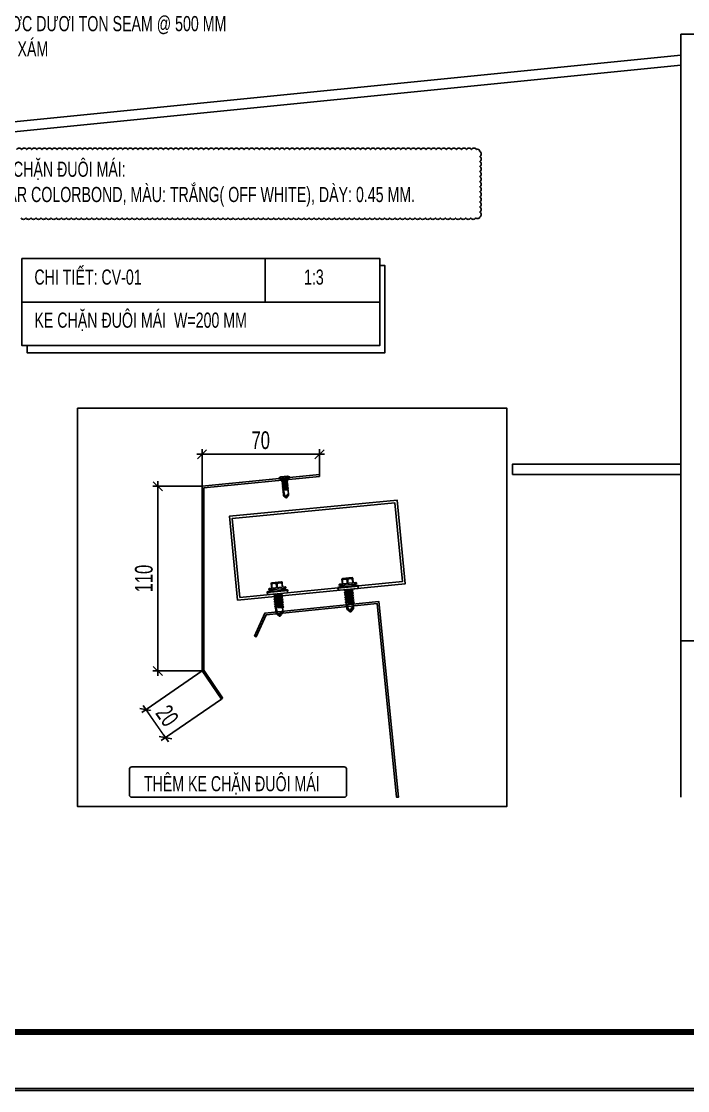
# Model space of a CAD drawing. Header units: inches. Extents: x 340055 to 349452, y -34649 to -30845.
# Drawn here: x 343806.4 to 343938.2, y -32778.4 to -32566.8 of the extents above; entities that cross this region are included whole.
import ezdxf

# ---------------------------------------------------------------- set-up
doc = ezdxf.new("R2010")
doc.units = ezdxf.units.IN
doc.header["$MEASUREMENT"] = 0
doc.linetypes.add('DASHED2', pattern=[9.525, 6.35, -3.175])
for name, color, linetype in [('2', 2, 'Continuous'), ('3', 3, 'Continuous'), ('6', 6, 'Continuous'), ('NET IN', 3, 'Continuous'), ('STRUCTURE', 1, 'Continuous')]:
    doc.layers.add(name, color=color, linetype=linetype)
doc.layers.add('TL-TIILE BLOCK A2$0$TL-TITLE BLOCK 1', color=7, linetype='Continuous', lineweight=50)
doc.styles.add('ST1H', font='vnshxh.shx', dxfattribs={"width": 0.7})
doc.dimstyles.new('3', dxfattribs={"dimtxt": 3.5, "dimasz": 1.8, "dimexe": 1, "dimexo": 0, "dimgap": 1, "dimtad": 1, "dimdec": 0, "dimlfac": 3, "dimzin": 0, "dimdsep": 46, "dimtxsty": 'ST1H', "dimblk": 'OBLIQUE', "dimcen": 1, "dimdle": 1, "dimclrd": 8, "dimclre": 8, "dimclrt": 3, "dimadec": 0, "dimazin": 0, "dimtfac": 1, "dimtdec": 0, "dimtix": 1, "dimtofl": 0, "dimtmove": 1, "dimatfit": 3, "dimfxl": 0, "dimtolj": 1, "dimtzin": 0, "dimlwd": -1, "dimlwe": -1, "dimarcsym": 0})

# ---------------------------------------------------------------- blocks, each defined once
blk = doc.blocks.new('_Oblique')
at = {"color": 0, "linetype": 'ByBlock', "lineweight": -2}
blk.add_line((-0.5, -0.5), (0.5, 0.5), dxfattribs=at)
blk = doc.blocks.new('*D439')
at = {"color": 8, "linetype": 'Continuous', "transparency": 16777216}
for p, q in [((343842.11, -32658.79), (343842.11, -32651.46)), ((343865.36, -32656.5), (343865.36, -32651.46)), ((343841.11, -32652.46), (343866.36, -32652.46))]:
    blk.add_line(p, q, dxfattribs=at)
at = {"layer": 'Defpoints', "color": 0, "transparency": 16777216}
for p in [(343865.36, -32652.46), (343865.36, -32656.5), (343842.11, -32658.79)]:
    blk.add_point(p, dxfattribs=at)
at = {"color": 8, "transparency": 16777216, "xscale": 1.8, "yscale": 1.8, "zscale": 1.8, "rotation": 180}
blk.add_blockref('_Oblique', (343842.11, -32652.46), dxfattribs=at)
at = {"color": 8, "transparency": 16777216, "xscale": 1.8, "yscale": 1.8, "zscale": 1.8}
blk.add_blockref('_Oblique', (343865.36, -32652.46), dxfattribs=at)
at = {"color": 3, "transparency": 16777216, "insert": (343853.73, -32649.71), "char_height": 3.5, "attachment_point": 5, "style": 'ST1H', "bg_fill": 3, "box_fill_scale": 1.25, "bg_fill_color": 256, "bg_fill_true_color": 13158600, "bg_fill_transparency": 0}
blk.add_mtext('\\A1;70', dxfattribs=at)
blk = doc.blocks.new('*D440')
at = {"color": 8, "linetype": 'Continuous', "transparency": 16777216}
for p, q in [((343833.37, -32657.79), (343833.37, -32696.32)), ((343842.11, -32658.79), (343832.37, -32658.79)), ((343842.11, -32695.32), (343832.37, -32695.32))]:
    blk.add_line(p, q, dxfattribs=at)
at = {"layer": 'Defpoints', "color": 0, "transparency": 16777216}
for p in [(343842.11, -32658.79), (343833.37, -32695.32), (343842.11, -32695.32)]:
    blk.add_point(p, dxfattribs=at)
at = {"color": 8, "transparency": 16777216, "xscale": 1.8, "yscale": 1.8, "zscale": 1.8}
for p, rotation in [((343833.37, -32658.79), 90), ((343833.37, -32695.32), 270)]:
    blk.add_blockref('_Oblique', p, dxfattribs=dict(at, rotation=rotation))
at = {"color": 3, "transparency": 16777216, "insert": (343830.62, -32677.06), "char_height": 3.5, "attachment_point": 5, "rotation": 90, "style": 'ST1H', "bg_fill": 3, "box_fill_scale": 1.25, "bg_fill_color": 256, "bg_fill_true_color": 13158600, "bg_fill_transparency": 0}
blk.add_mtext('\\A1;110', dxfattribs=at)
blk = doc.blocks.new('*D441')
at = {"color": 8, "linetype": 'Continuous', "transparency": 16777216}
for p, q in [((343842.11, -32695.32), (343830.21, -32703.55)), ((343830.46, -32702.16), (343835.45, -32709.37)), ((343845.96, -32700.89), (343834.06, -32709.12))]:
    blk.add_line(p, q, dxfattribs=at)
at = {"layer": 'Defpoints', "color": 0, "transparency": 16777216}
for p in [(343842.11, -32695.32), (343845.96, -32700.89)]:
    blk.add_point(p, dxfattribs=at)
at = {"color": 8, "transparency": 16777216, "xscale": 1.8, "yscale": 1.8, "zscale": 1.8}
for p, rotation in [((343831.03, -32702.98), 124.6654000689615), ((343834.88, -32708.55), 304.6654000689615)]:
    blk.add_blockref('_Oblique', p, dxfattribs=dict(at, rotation=rotation))
at = {"color": 3, "transparency": 16777216, "insert": (343835.22, -32704.2), "char_height": 3.5, "attachment_point": 5, "rotation": 304.6654, "style": 'ST1H', "bg_fill": 3, "box_fill_scale": 1.25, "bg_fill_color": 256, "bg_fill_true_color": 13158600, "bg_fill_transparency": 0}
blk.add_mtext('\\A1;20', dxfattribs=at)
at = {"layer": 'Defpoints', "color": 0, "transparency": 16777216}
blk.add_point((343834.88, -32708.55), dxfattribs=at)
blk = doc.blocks.new('HFR-1')
at = {"layer": 'STRUCTURE', "color": 1, "linetype": 'Continuous'}
for p, q in [((-5.5, 0), (5.5, 0)), ((-5.2, 0.8), (-3.4, 1.5)), ((5.2, 0.8), (3.4, 1.5)), ((-2.4, -1.2), (-3, -1.6)), ((-3, -1.6), (-2.4, -1.9)), ((-2.4, -1.9), (-3, -2.3)), ((-3, -2.3), (-2.4, -2.6)), ((-2.4, -2.6), (-3, -3)), ((-3, -3), (-2.4, -3.3)), ((-2.4, -3.3), (-3, -3.7)), ((-3, -3.7), (-2.4, -4.1)), ((-2.4, -4.1), (-3, -4.4)), ((-3, -4.4), (-2.4, -4.8)), ((-2.4, -4.8), (-3, -5.1)), ((-3, -5.1), (-2.4, -5.5)), ((-2.4, -5.5), (-3, -5.8)), ((-3, -5.8), (-2.4, -6.2)), ((-2.4, -6.2), (-3, -6.6)), ((-3, -6.6), (-2.4, -6.9)), ((-2.4, -6.9), (-3, -7.3)), ((-3, -7.3), (-2.4, -7.6)), ((-2.4, -7.6), (-3, -8)), ((-3, -8), (-2.4, -8.3)), ((-2.4, -8.3), (-3, -8.7)), ((-3, -8.7), (-2.4, -9)), ((-2.4, -9), (-3, -9.4)), ((-3, -9.4), (-2.4, -9.7)), ((-2.4, -9.7), (-3, -10.1)), ((-3, -10.1), (-2.4, -10.5)), ((-2.4, -10.5), (-3, -10.8)), ((-2.9, -1.6), (2.9, -1.4)), ((-2.9, -2.3), (2.9, -2.1)), ((-2.9, -3), (2.9, -2.8)), ((-2.9, -3.7), (2.9, -3.6)), ((-2.9, -4.4), (2.9, -4.3)), ((-2.9, -5.1), (2.9, -5)), ((-2.9, -5.9), (2.9, -5.7)), ((-2.9, -6.6), (2.9, -6.4)), ((-2.9, -7.3), (2.9, -7.1)), ((-2.9, -8), (2.9, -7.8)), ((-2.9, -8.7), (2.9, -8.5)), ((-2.9, -9.4), (2.9, -9.2)), ((-2.9, -10.1), (1.5, -10)), ((2.4, -1.1), (-2.4, -1.2)), ((2.4, -1.8), (-2.4, -1.9)), ((-2.4, -1.9), (2.4, -1.8)), ((-2.4, -2.6), (2.4, -2.5)), ((2.4, -2.5), (-2.4, -2.6)), ((-2.4, -3.3), (2.4, -3.2)), ((2.4, -3.2), (-2.4, -3.3)), ((-2.4, -4.1), (2.4, -3.9)), ((2.4, -3.9), (-2.4, -4.1)), ((-2.4, -4.8), (2.4, -4.6)), ((2.4, -4.6), (-2.4, -4.8)), ((-2.4, -5.5), (2.4, -5.3)), ((2.4, -5.3), (-2.4, -5.5)), ((-2.4, -6.2), (2.4, -6)), ((2.4, -6), (-2.4, -6.2)), ((-2.4, -6.9), (2.4, -6.8)), ((2.4, -6.8), (-2.4, -6.9)), ((-2.4, -7.6), (2.4, -7.5)), ((2.4, -7.5), (-2.4, -7.6)), ((-2.4, -8.3), (2.4, -8.2)), ((2.4, -8.2), (-2.4, -8.3)), ((-2.4, -9), (2.4, -8.9)), ((2.4, -8.9), (-2.4, -9)), ((-2.4, -9.7), (2.4, -9.6)), ((2.4, -9.6), (-2.4, -9.7)), ((1.4, -10.3), (-2.4, -10.5)), ((-2.4, -10.5), (1.4, -10.3)), ((1.6, -16.1), (2.3, -10.2)), ((2.2, -10), (2.9, -10)), ((2.4, -10.3), (2.3, -10.3)), ((2.3, -10.3), (2.4, -10.3)), ((2.9, -1.4), (2.4, -1.1)), ((2.4, -1.8), (2.9, -1.4)), ((2.9, -2.1), (2.4, -1.8)), ((2.4, -2.5), (2.9, -2.1)), ((2.9, -2.8), (2.4, -2.5)), ((2.4, -3.2), (2.9, -2.8)), ((2.9, -3.6), (2.4, -3.2)), ((2.4, -3.9), (2.9, -3.6)), ((2.9, -4.3), (2.4, -3.9)), ((2.4, -4.6), (2.9, -4.3)), ((2.9, -5), (2.4, -4.6)), ((2.4, -5.3), (2.9, -5)), ((2.9, -5.7), (2.4, -5.3)), ((2.4, -6), (2.9, -5.7)), ((2.9, -6.4), (2.4, -6)), ((2.4, -6.8), (2.9, -6.4)), ((2.9, -7.1), (2.4, -6.8)), ((2.4, -7.5), (2.9, -7.1)), ((2.9, -7.8), (2.4, -7.5)), ((2.4, -8.2), (2.9, -7.8)), ((2.9, -8.5), (2.4, -8.2)), ((2.4, -8.9), (2.9, -8.5)), ((2.9, -9.2), (2.4, -8.9)), ((2.4, -9.6), (2.9, -9.2)), ((2.9, -10), (2.4, -9.6)), ((2.4, -10.3), (2.9, -10)), ((2.9, -10.7), (2.4, -10.3)), ((-3, -10.8), (-2.4, -11.2)), ((-2.4, -11.2), (-3, -11.5)), ((-3, -11.5), (-2.4, -11.9)), ((-2.9, -10.8), (1.3, -10.7)), ((-2.9, -11.5), (0.9, -11.4)), ((-2.5, -17.4), (-2.5, -11.8)), ((-2.5, -17.4), (-2, -16.7)), ((-2.5, -17.4), (-0.2, -19.7)), ((-2.4, -11.2), (1.1, -11.1)), ((1.1, -11.1), (-2.4, -11.2)), ((-2.4, -11.9), (0.4, -11.8)), ((-1, -16.7), (0.2, -19.7)), ((0.1, -19.4), (1.2, -17.3)), ((0.2, -19.7), (2.5, -17.4)), ((2.2, -11), (2.4, -11)), ((2.4, -11), (2.2, -11)), ((2.2, -11.4), (2.9, -11.4)), ((2.2, -11.7), (2.4, -11.7)), ((2.3, -10.7), (2.9, -10.7)), ((2.4, -11), (2.9, -10.7)), ((2.9, -11.4), (2.4, -11)), ((2.4, -11.7), (2.9, -11.4)), ((2.5, -17.4), (2.5, -11.7))]:
    blk.add_line(p, q, dxfattribs=at)
at = {"layer": 'STRUCTURE', "color": 1, "linetype": 'Continuous', "ltscale": 8}
for p in [(-3.4, 1.5), (3.4, 1.5)]:
    blk.add_line(p, (0, 1.5), dxfattribs=at)
at = {"layer": 'STRUCTURE', "color": 1, "linetype": 'DASHED2'}
for p in [(-1.9, 1.5), (1.9, 1.5)]:
    blk.add_line(p, (0, 0), dxfattribs=at)
at = {"layer": 'STRUCTURE', "color": 1, "linetype": 'Continuous', "ltscale": 8}
for centre, start, end in [((-4.7, 0.2), 130.41, 194.8062), ((4.7, 0.2), 345.1938, 49.59)]:
    blk.add_arc(centre, 0.801, start, end, dxfattribs=at)
at = {"layer": 'STRUCTURE', "color": 1, "linetype": 'Continuous'}
for centre, radius, start, end in [((-7.3, -9), 9.14, 58.065, 78.8402), ((5.1, -3.8), 3.83, 84.2039, 134.3621), ((-0.5, -10.1), 1.93, 296.6041, 355.3922), ((1.9, -10.3), 0.444, 15.9762, 172.6971), ((-1.5, -17.1), 0.59, 34.2302, 144.5641), ((0, -19.4), 0.331, 231.6348, 305.4287), ((-0.6, -16), 2.2, 324.0048, 357.8268)]:
    blk.add_arc(centre, radius, start, end, dxfattribs=at)
blk = doc.blocks.new('Short_Self_drilling')
at = {"layer": 'STRUCTURE', "color": 1, "linetype": 'Continuous'}
for p, q in [((-3.43, 3.75), (-3.43, 6.75)), ((3, 7.19), (-3, 7.18)), ((3.43, 3.76), (3.42, 6.76)), ((6.43, 1.74), (-6.43, 1.73)), ((5.14, 3.76), (-5.14, 3.75)), ((-2.57, 2.9), (-5.14, 2.9)), ((2.57, 2.9), (-2.57, 2.9)), ((-2.14, 2.8), (-2.14, 2.9)), ((6.25, 0), (0, 0)), ((2.15, 2.8), (2.15, 2.9)), ((2.16, -0.5), (2.15, 0.01)), ((5.14, 2.9), (2.57, 2.9)), ((2.99, -1.17), (-2.7, -0.23)), ((2.99, -2.7), (-2.7, -1.76)), ((2.99, -4.23), (-2.7, -3.28)), ((2.99, -5.75), (-2.7, -4.81)), ((2.99, -7.28), (-2.7, -6.33)), ((-2.14, -1.38), (-2.14, -0.87)), ((-2.14, -2.91), (-2.14, -2.39)), ((-2.14, -4.43), (-2.14, -3.92)), ((-2.13, -5.96), (-2.14, -5.44)), ((2.16, -2.03), (2.16, -1.51)), ((2.16, -3.55), (2.16, -3.04)), ((2.16, -5.08), (2.16, -4.56)), ((2.16, -6.6), (2.16, -6.09)), ((-1.91, -7.99), (-2.7, -7.86)), ((-2.14, -12.33), (-2.14, -8.48)), ((-2.13, -7.49), (-2.13, -6.97)), ((3, -8.8), (-1.14, -8.12)), ((2.15, -12.31), (2.15, -9.14)), ((2.16, -8.13), (2.16, -7.61))]:
    blk.add_line(p, q, dxfattribs=at)
blk.add_lwpolyline([(6.43, 1.31), (6.43, 1.74), (2.14, 2.81), (-2.14, 2.8), (-6.43, 1.73), (-6.43, 1.3)], close=True, dxfattribs=at)
for points in [[(-6.43, 1.3, -0.088869), (-6.25, 0), (0, 0)], [(-0.13, 3.76), (-0.33, 6.23, 0.338878), (-3.14, 6.23), (-3.33, 3.75)], [(3.3, 3.76), (3.1, 6.23, 0.338878), (0.29, 6.23), (0.1, 3.76)], [(2.15, -12.31), (0.17, -14.24, -0.333596), (-0.17, -14.24), (-2.14, -12.33)], [(-0.08, -14.04), (-1.04, -12.24, -0.148657), (-1.4, -11.2), (-1.95, -7.72, -0.815006), (-1.21, -7.77, 0.150833), (-0.85, -8.68)], [(2.15, -12.31), (1.71, -11.7, 0.52242), (0.88, -11.71), (-0.17, -14.24)]]:
    blk.add_lwpolyline(points, format="xyb", dxfattribs=at)
for points in [[(2.99, -1.17), (2.16, -1.51), (-2.14, -0.85), (-2.7, -0.23), (-2.36, 0)], [(2.99, -2.7), (2.16, -3.04), (-2.14, -2.37), (-2.7, -1.76), (-2.14, -1.38), (2.16, -2.03), (2.99, -2.7)], [(2.99, -4.23), (2.16, -4.56), (-2.14, -3.9), (-2.7, -3.28), (-2.14, -2.91), (2.16, -3.55), (2.99, -4.23)], [(2.99, -5.75), (2.16, -6.09), (-2.14, -5.43), (-2.7, -4.81), (-2.14, -4.43), (2.16, -5.08), (2.99, -5.75)], [(2.99, -7.28), (2.16, -7.62), (-2.14, -6.95), (-2.7, -6.33), (-2.13, -5.96), (2.16, -6.6), (2.99, -7.28)], [(-1.18, 0), (2.16, -0.5), (2.99, -1.17)], [(-1.82, -8.53), (-2.14, -8.48), (-2.7, -7.86), (-2.13, -7.49), (-1.83, -7.53)], [(-1.26, -7.62), (2.16, -8.13), (3, -8.8)], [(3, -8.8), (2.16, -9.14), (-0.85, -8.68)]]:
    blk.add_lwpolyline(points, dxfattribs=at)
for centre, radius, start, end in [((-3, 6.75), 0.429, 90.03113, 180.03113), ((3, 6.76), 0.429, 0.03113, 90.03113), ((-4.99, 3.32), 0.455, 109.79487, 250.26739), ((5.07, 3.33), 0.435, 279.72757, 80.33469), ((9.99, 0.17), 3.74, 162.29632, 182.61031)]:
    blk.add_arc(centre, radius, start, end, dxfattribs=at)
blk = doc.blocks.new('gối đỡ 2')
at = {"color": 1, "true_color": 0xfa051e}
for points in [[(328665.48, -35537.05), (328698.81, -35537.05), (328698.81, -35520.38), (328665.48, -35520.38)], [(328665.98, -35536.55), (328698.31, -35536.55), (328698.31, -35520.88), (328665.98, -35520.88)]]:
    blk.add_lwpolyline(points, close=True, dxfattribs=at)
at = {"color": 1, "xscale": 0.3150483438356407, "yscale": 0.3150483438356407, "zscale": 0.3150483438356407, "rotation": 359.9688728259106}
for p in [(328673.53, -35536.55), (328687.52, -35537.05)]:
    blk.add_blockref('Short_Self_drilling', p, dxfattribs=at)
blk = doc.blocks.new('kt kien truc 1')
at = {"layer": 'Defpoints', "color": 8}
blk.add_lwpolyline([(0, 0), (594, 0), (594, 420), (0, 420)], close=True, dxfattribs=at)
at = {"layer": 'TL-TIILE BLOCK A2$0$TL-TITLE BLOCK 1', "const_width": 1}
blk.add_lwpolyline([(20, 10), (579, 10), (584, 15), (584, 405), (579, 410), (20, 410), (15, 405), (15, 15)], close=True, dxfattribs=at)

msp = doc.modelspace()

# ---------------------------------------------------------------- linework, layer by layer
at = {"color": 9}
msp.add_line((343854.6346, -32613.7254), (343854.6346, -32622.35), dxfattribs=at)
at = {"color": 133, "true_color": 0x36c9c7}
msp.add_lwpolyline([(343852.5026, -32688.4324), (343852.8368, -32688.5832), (343854.8064, -32684.2188), (343876.7851, -32682.0209), (343880.6155, -32720.3253), (343880.984, -32720.3253), (343877.1135, -32681.6196), (343854.5593, -32683.875), (343852.5026, -32688.4324)], dxfattribs=at)
at = {"layer": '2'}
for p, q in [((343936.8577, -32720.3253), (343936.8577, -32569.3605)), ((343936.8577, -32573.4939), (343675.5244, -32599.6272)), ((343936.8577, -32575.5039), (343675.5244, -32601.6372))]:
    msp.add_line(p, q, dxfattribs=at)
for points in [[(343936.8577, -32569.3605), (343936.8577, -32689.3605), (343940.8577, -32689.3605), (343940.8577, -32569.3605)], [(343903.5244, -32656.4428), (343936.8577, -32656.4428), (343936.8577, -32654.4428), (343903.5244, -32654.4428)]]:
    msp.add_lwpolyline(points, close=True, dxfattribs=at)

# ---------------------------------------------------------------- block references
at = {"color": 8, "rotation": 5.527567025978722}
msp.add_blockref('gối đỡ 2', (13288.8572, -28968.1085), dxfattribs=at)

# ---------------------------------------------------------------- texts
at = {"layer": '3', "char_height": 3, "attachment_point": 4, "style": 'ST1H', "bg_fill": 2}
for s, insert in [('\\A1;CHI TIÕT: cv-01', (343808.9496, -32617.4398)), ('\\A1;ke chÆn ®u«i m¸i  W=200 MM', (343808.9496, -32626.2695))]:
    msp.add_mtext(s, dxfattribs=dict(at, insert=insert))

# ---------------------------------------------------------------- dimensions: what is measured, and where the dimension line sits
at = {"color": 133, "true_color": 0x36c9c7}
dim = msp.add_linear_dim(base=(343865.3588, -32652.4646), p1=(343842.1103, -32658.792), p2=(343865.3588, -32656.5005), dimstyle='3', dxfattribs=at)
dim.commit()
dim.dimension.update_dxf_attribs({"geometry": '*D439', "text_midpoint": (343853.7345, -32649.7146)})

# ---------------------------------------------------------------- next in the draw order: linework, layer by layer
at = {"color": 9}
for points in [[(343806.4801, -32613.7254), (343877.2697, -32613.7254), (343877.2697, -32630.9745), (343806.4801, -32630.9745)], [(343806.4801, -32613.7254), (343877.2697, -32613.7254), (343877.2697, -32622.35), (343806.4801, -32622.35)]]:
    msp.add_lwpolyline(points, close=True, dxfattribs=at)
msp.add_lwpolyline([(343877.2697, -32615.146), (343878.2924, -32615.146), (343878.2924, -32632.3951), (343807.5027, -32632.3951), (343807.5027, -32630.9745)], dxfattribs=at)

# ---------------------------------------------------------------- next in the draw order: block references
at = {"color": 8, "extrusion": (0, 0, -1), "xscale": 0.198946495819363, "yscale": 0.198946495819363, "zscale": -0.1989464964394736, "rotation": 354.2894068568708}
msp.add_blockref('HFR-1', (-343858.4024, -32657.1921), dxfattribs=at)

# ---------------------------------------------------------------- next in the draw order: texts
at = {"layer": '3', "insert": (343790.9328, -32569.8002, 0), "char_height": 3, "attachment_point": 4, "style": 'ST1H', "bg_fill": 2}
msp.add_mtext('\\A1;CHÆN N¦íC d\xadíi t«n seam @ 500 MM\\PSILICONE  X¸M', dxfattribs=at)
at = {"layer": '3', "color": 240, "true_color": 0xfc032c, "insert": (343791.4391, -32599.0315), "char_height": 3, "attachment_point": 4, "style": 'ST1H', "bg_fill": 2}
msp.add_mtext('\\A1;thªm ke chÆn ®u«i m¸i: \\Pt«n CLEAR COLORBOND, mµu: tr¾ng( Off white), dµy: 0.45 mm.', dxfattribs=at)

# ---------------------------------------------------------------- next in the draw order: dimensions: what is measured, and where the dimension line sits
at = {"color": 133, "true_color": 0x36c9c7}
dim = msp.add_linear_dim(base=(343833.3689, -32695.3208), p1=(343842.1103, -32658.792), p2=(343842.1103, -32695.3208), angle=90, dimstyle='3', dxfattribs=at)
dim.commit()
dim.dimension.update_dxf_attribs({"geometry": '*D440', "text_midpoint": (343830.6189, -32677.0564)})

# ---------------------------------------------------------------- next in the draw order: linework, layer by layer
at = {"layer": '3', "color": 240, "true_color": 0xfc032c}
msp.add_lwpolyline([(343805.4391, -32592.1887, -0.52056705), (343806.4391, -32592.1887, -0.52056705), (343807.4391, -32592.1887, -0.52056705), (343808.4391, -32592.1887, -0.52056705), (343809.4391, -32592.1887, -0.52056705), (343810.4391, -32592.1887, -0.52056705), (343811.4391, -32592.1887, -0.52056705), (343812.4391, -32592.1887, -0.52056705), (343813.4391, -32592.1887, -0.52056705), (343814.4391, -32592.1887, -0.52056705), (343815.4391, -32592.1887, -0.52056705), (343816.4391, -32592.1887, -0.52056705), (343817.4391, -32592.1887, -0.52056705), (343818.4391, -32592.1887, -0.52056705), (343819.4391, -32592.1887, -0.52056705), (343820.4391, -32592.1887, -0.52056705), (343821.4391, -32592.1887, -0.52056705), (343822.4391, -32592.1887, -0.52056705), (343823.4391, -32592.1887, -0.52056705), (343824.4391, -32592.1887, -0.52056705), (343825.4391, -32592.1887, -0.52056705), (343826.4391, -32592.1887, -0.52056705), (343827.4391, -32592.1887, -0.52056705), (343828.4391, -32592.1887, -0.52056705), (343829.4391, -32592.1887, -0.52056705), (343830.4391, -32592.1887, -0.52056705), (343831.4391, -32592.1887, -0.52056705), (343832.4391, -32592.1887, -0.52056705), (343833.4391, -32592.1887, -0.52056705), (343834.4391, -32592.1887, -0.52056705), (343835.4391, -32592.1887, -0.52056705), (343836.4391, -32592.1887, -0.52056705), (343837.4391, -32592.1887, -0.52056705), (343838.4391, -32592.1887, -0.52056705), (343839.4391, -32592.1887, -0.52056705), (343840.4391, -32592.1887, -0.52056705), (343841.4391, -32592.1887, -0.52056705), (343842.4391, -32592.1887, -0.52056705), (343843.4391, -32592.1887, -0.52056705), (343844.4391, -32592.1887, -0.52056705), (343845.4391, -32592.1887, -0.52056705), (343846.4391, -32592.1887, -0.52056705), (343847.4391, -32592.1887, -0.52056705), (343848.4391, -32592.1887, -0.52056705), (343849.4391, -32592.1887, -0.52056705), (343850.4391, -32592.1887, -0.52056705), (343851.4391, -32592.1887, -0.52056705), (343852.4391, -32592.1887, -0.52056705), (343853.4391, -32592.1887, -0.52056705), (343854.4391, -32592.1887, -0.52056705), (343855.4391, -32592.1887, -0.52056705), (343856.4391, -32592.1887, -0.52056705), (343857.4391, -32592.1887, -0.52056705), (343858.4391, -32592.1887, -0.52056705), (343859.4391, -32592.1887, -0.52056705), (343860.4391, -32592.1887, -0.52056705), (343861.4391, -32592.1887, -0.52056705), (343862.4391, -32592.1887, -0.52056705), (343863.4391, -32592.1887, -0.52056705), (343864.4391, -32592.1887, -0.52056705), (343865.4391, -32592.1887, -0.52056705), (343866.4391, -32592.1887, -0.52056705), (343867.4391, -32592.1887, -0.52056705), (343868.4391, -32592.1887, -0.52056705), (343869.4391, -32592.1887, -0.52056705), (343870.4391, -32592.1887, -0.52056705), (343871.4391, -32592.1887, -0.52056705), (343872.4391, -32592.1887, -0.52056705), (343873.4391, -32592.1887, -0.52056705), (343874.4391, -32592.1887, -0.52056705), (343875.4391, -32592.1887, -0.52056705), (343876.4391, -32592.1887, -0.52056705), (343877.4391, -32592.1887, -0.52056705), (343878.4391, -32592.1887, -0.52056705), (343879.4391, -32592.1887, -0.52056705), (343880.4391, -32592.1887, -0.52056705), (343881.4391, -32592.1887, -0.52056705), (343882.4391, -32592.1887, -0.52056705), (343883.4391, -32592.1887, -0.52056705), (343884.4391, -32592.1887, -0.52056705), (343885.4391, -32592.1887, -0.52056705), (343886.4391, -32592.1887, -0.52056705), (343887.4391, -32592.1887, -0.52056705), (343888.4391, -32592.1887, -0.52056705), (343889.4391, -32592.1887, -0.52056705), (343890.4391, -32592.1887, -0.52056705), (343891.4391, -32592.1887, -0.52056705), (343892.4391, -32592.1887, -0.52056705), (343893.4391, -32592.1887, -0.52056705), (343894.4391, -32592.1887, -0.52056705), (343895.4391, -32592.1887, -0.52056705), (343896.4391, -32592.1887, -0.52056705), (343897.0758, -32592.552, -0.52056705), (343897.0758, -32593.552, -0.52056705), (343897.0758, -32594.552, -0.52056705), (343897.0758, -32595.552, -0.52056705), (343897.0758, -32596.552, -0.52056705), (343897.0758, -32597.552, -0.52056705), (343897.0758, -32598.552, -0.52056705), (343897.0758, -32599.552, -0.52056705), (343897.0758, -32600.552, -0.52056705), (343897.0758, -32601.552, -0.52056705), (343897.0758, -32602.552, -0.52056705), (343897.0758, -32603.552, -0.52056705), (343897.0758, -32604.552, -0.52056705), (343897.0758, -32605.552, -0.52056705), (343896.2649, -32605.7411, -0.52056705), (343895.2649, -32605.7411, -0.52056705), (343894.2649, -32605.7411, -0.52056705), (343893.2649, -32605.7411, -0.52056705), (343892.2649, -32605.7411, -0.52056705), (343891.2649, -32605.7411, -0.52056705), (343890.2649, -32605.7411, -0.52056705), (343889.2649, -32605.7411, -0.52056705), (343888.2649, -32605.7411, -0.52056705), (343887.2649, -32605.7411, -0.52056705), (343886.2649, -32605.7411, -0.52056705), (343885.2649, -32605.7411, -0.52056705), (343884.2649, -32605.7411, -0.52056705), (343883.2649, -32605.7411, -0.52056705), (343882.2649, -32605.7411, -0.52056705), (343881.2649, -32605.7411, -0.52056705), (343880.2649, -32605.7411, -0.52056705), (343879.2649, -32605.7411, -0.52056705), (343878.2649, -32605.7411, -0.52056705), (343877.2649, -32605.7411, -0.52056705), (343876.2649, -32605.7411, -0.52056705), (343875.2649, -32605.7411, -0.52056705), (343874.2649, -32605.7411, -0.52056705), (343873.2649, -32605.7411, -0.52056705), (343872.2649, -32605.7411, -0.52056705), (343871.2649, -32605.7411, -0.52056705), (343870.2649, -32605.7411, -0.52056705), (343869.2649, -32605.7411, -0.52056705), (343868.2649, -32605.7411, -0.52056705), (343867.2649, -32605.7411, -0.52056705), (343866.2649, -32605.7411, -0.52056705), (343865.2649, -32605.7411, -0.52056705), (343864.2649, -32605.7411, -0.52056705), (343863.2649, -32605.7411, -0.52056705), (343862.2649, -32605.7411, -0.52056705), (343861.2649, -32605.7411, -0.52056705), (343860.2649, -32605.7411, -0.52056705), (343859.2649, -32605.7411, -0.52056705), (343858.2649, -32605.7411, -0.52056705), (343857.2649, -32605.7411, -0.52056705), (343856.2649, -32605.7411, -0.52056705), (343855.2649, -32605.7411, -0.52056705), (343854.2649, -32605.7411, -0.52056705), (343853.2649, -32605.7411, -0.52056705), (343852.2649, -32605.7411, -0.52056705), (343851.2649, -32605.7411, -0.52056705), (343850.2649, -32605.7411, -0.52056705), (343849.2649, -32605.7411, -0.52056705), (343848.2649, -32605.7411, -0.52056705), (343847.2649, -32605.7411, -0.52056705), (343846.2649, -32605.7411, -0.52056705), (343845.2649, -32605.7411, -0.52056705), (343844.2649, -32605.7411, -0.52056705), (343843.2649, -32605.7411, -0.52056705), (343842.2649, -32605.7411, -0.52056705), (343841.2649, -32605.7411, -0.52056705), (343840.2649, -32605.7411, -0.52056705), (343839.2649, -32605.7411, -0.52056705), (343838.2649, -32605.7411, -0.52056705), (343837.2649, -32605.7411, -0.52056705), (343836.2649, -32605.7411, -0.52056705), (343835.2649, -32605.7411, -0.52056705), (343834.2649, -32605.7411, -0.52056705), (343833.2649, -32605.7411, -0.52056705), (343832.2649, -32605.7411, -0.52056705), (343831.2649, -32605.7411, -0.52056705), (343830.2649, -32605.7411, -0.52056705), (343829.2649, -32605.7411, -0.52056705), (343828.2649, -32605.7411, -0.52056705), (343827.2649, -32605.7411, -0.52056705), (343826.2649, -32605.7411, -0.52056705), (343825.2649, -32605.7411, -0.52056705), (343824.2649, -32605.7411, -0.52056705), (343823.2649, -32605.7411, -0.52056705), (343822.2649, -32605.7411, -0.52056705), (343821.2649, -32605.7411, -0.52056705), (343820.2649, -32605.7411, -0.52056705), (343819.2649, -32605.7411, -0.52056705), (343818.2649, -32605.7411, -0.52056705), (343817.2649, -32605.7411, -0.52056705), (343816.2649, -32605.7411, -0.52056705), (343815.2649, -32605.7411, -0.52056705), (343814.2649, -32605.7411, -0.52056705), (343813.2649, -32605.7411, -0.52056705), (343812.2649, -32605.7411, -0.52056705), (343811.2649, -32605.7411, -0.52056705), (343810.2649, -32605.7411, -0.52056705), (343809.2649, -32605.7411, -0.52056705), (343808.2649, -32605.7411, -0.52056705), (343807.2649, -32605.7411, -0.52056705), (343806.2649, -32605.7411, -0.52056705)], format="xyb", dxfattribs=at)

# ---------------------------------------------------------------- next in the draw order: texts
at = {"layer": '3', "insert": (343862.2938, -32617.4398), "char_height": 3, "attachment_point": 4, "style": 'ST1H', "bg_fill": 2}
msp.add_mtext('\\A1;1:3', dxfattribs=at)

# ---------------------------------------------------------------- next in the draw order: dimensions: what is measured, and where the dimension line sits
at = {"color": 133, "true_color": 0x36c9c7}
dim = msp.add_aligned_dim(p1=(343842.1103, -32695.3208), p2=(343845.9611, -32700.8892), distance=-13.4716, dimstyle='3', dxfattribs=at)
dim.commit()
dim.dimension.update_dxf_attribs({"geometry": '*D441', "text_midpoint": (343835.2173, -32704.2033)})

# ---------------------------------------------------------------- next in the draw order: linework, layer by layer
at = {"color": 8}
msp.add_lwpolyline([(343817.4712, -32643.3739), (343902.4395, -32643.3739), (343902.4395, -32722.1253), (343817.4712, -32722.1253)], close=True, dxfattribs=at)
at = {"layer": '6', "color": 30, "ltscale": 10, "true_color": 0xf0800f}
msp.add_lwpolyline([(343865.3588, -32656.8339), (343842.4436, -32659.1254), (343842.4436, -32695.1818), (343846.1956, -32700.6524), (343845.9611, -32700.8892), (343842.1103, -32695.3208), (343842.1103, -32658.792), (343865.3588, -32656.5005)], close=True, dxfattribs=at)

# ---------------------------------------------------------------- next in the draw order: texts
at = {"layer": '3', "color": 240, "true_color": 0xfc032c, "insert": (343830.6041, -32717.9668), "char_height": 3, "attachment_point": 4, "style": 'ST1H', "bg_fill": 2}
msp.add_mtext('\\A1;thªm ke chÆn ®u«i m¸i', dxfattribs=at)

# ---------------------------------------------------------------- next in the draw order: linework, layer by layer
at = {"layer": '3', "color": 240, "true_color": 0xfc032c}
msp.add_lwpolyline([(343828.2378, -32714.313), (343870.2249, -32714.313, -0.41421356), (343870.7249, -32714.813), (343870.7249, -32719.8253, -0.41421356), (343870.2249, -32720.3253), (343828.2378, -32720.3253, -0.41421356), (343827.7378, -32719.8253), (343827.7378, -32714.813, -0.41421356)], format="xyb", close=True, dxfattribs=at)
at = {"layer": 'NET IN'}
msp.add_lwpolyline([(343489.7906, -32291.3349), (344178.5705, -32291.3349), (344178.5705, -32777.9354), (343489.7906, -32777.9354)], close=True, dxfattribs=at)

# ---------------------------------------------------------------- next in the draw order: block references
at = {"layer": '3', "xscale": 1.159562065285868, "yscale": 1.159562065285868, "zscale": 1.159562065285868}
msp.add_blockref('kt kien truc 1', (343489.7906, -32778.3509), dxfattribs=at)

doc.saveas('drawing.dxf')
